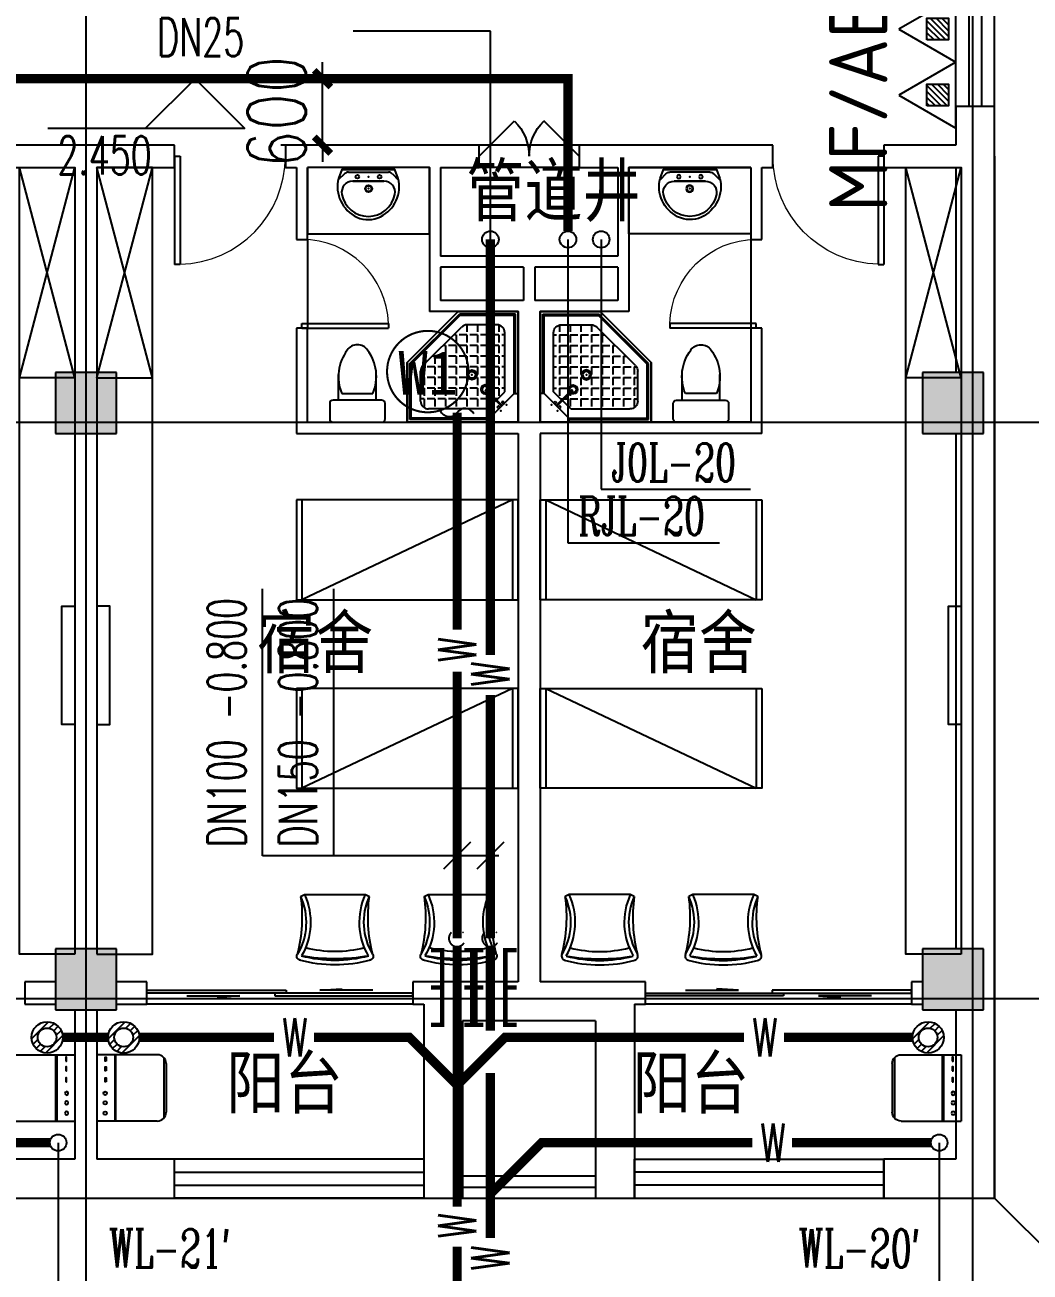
# Model space of a CAD drawing. Extents: x 0 to 2838408, y -923048 to 203859.
# Drawn here: x 2443367 to 2452437, y -269960 to -258707 of the extents above; entities that cross this region are included whole.
import ezdxf

# ---------------------------------------------------------------- set-up
doc = ezdxf.new("R2010")
doc.units = 0
doc.header["$LTSCALE"] = 1000
doc.linetypes.add('DASH', pattern=[0.35, 0.25, -0.1])
for name, color, linetype in [('A-Fixt', 81, 'Continuous'), ('CLAYER', 7, 'Continuous'), ('COLUMN', 9, 'Continuous'), ('DIM_污水', 3, 'Continuous'), ('DIM_消防', 3, 'Continuous'), ('DIM_热回水', 3, 'Continuous'), ('DIM_热给水', 3, 'Continuous'), ('DIM_给水', 3, 'Continuous'), ('DOOR_FIRE', 4, 'Continuous'), ('DOTE', 8, 'Continuous'), ('E2-栏杆', 92, 'Continuous'), ('EQUIP_地漏', 7, 'Continuous'), ('EQUIP_污水', 7, 'Continuous'), ('EQUIP_灭火器', 7, 'Continuous'), ('GROUND', 2, 'Continuous'), ('PIPE-污水', 2, 'DASH'), ('PIPE-热回水', 4, 'Continuous'), ('PUB_HATCH', 8, 'Continuous'), ('PUB_TEXT', 7, 'Continuous'), ('TEXT_污水', 7, 'Continuous'), ('TEXT_灭火器', 7, 'Continuous'), ('TEXT_热回水', 7, 'Continuous'), ('TWT_DIM', 3, 'Continuous'), ('TWT_TEXT', 7, 'Continuous'), ('VALVE_污水', 7, 'Continuous'), ('VPIPE-污水', 2, 'Continuous'), ('VPIPE-热给水', 5, 'Continuous'), ('VPIPE-给水', 3, 'Continuous'), ('WALL', 9, 'Continuous'), ('WINDOW', 4, 'Continuous'), ('XREF', 8, 'Continuous'), ('洁具', 213, 'Continuous'), ('配景', 3, 'Continuous')]:
    doc.layers.add(name, color=color, linetype=linetype)
doc.styles.add('_TCH_DIM_T3', font='SIMPLEX', dxfattribs={"width": 0.75, "bigfont": 'HZTXT'})
doc.styles.add('_TWT_DIM_ELE', font='SIMPLEX', dxfattribs={"width": 0.8, "height": 2.3, "bigfont": 'HZTXT'})
doc.styles.add('_TWT_PIPEDN', font='SIMPLEX', dxfattribs={"width": 0.8, "height": 2.3, "bigfont": 'HZTXT'})
doc.styles.add('_TWT_PIPETEXT', font='SIMPLEX', dxfattribs={"width": 0.8, "height": 2.3, "bigfont": 'HZTXT'})
doc.styles.add('_TWT_SERIAL', font='COMPLEX', dxfattribs={"width": 0.8, "height": 2.3, "bigfont": 'HZTXT'})
doc.styles.get("Standard").update_dxf_attribs({"font": 'geniso.shx', "bigfont": 'hztxt.shx'})
doc.styles.add('黑体', font='')
doc.styles.get('黑体').set_extended_font_data('SimHei')
doc.dimstyles.new('_TWT_ARCH&&150', dxfattribs={"dimtxt": 525, "dimasz": 150, "dimexe": 375, "dimexo": 450, "dimgap": 150, "dimtad": 1, "dimdec": 0, "dimzin": 0, "dimdsep": 46, "dimtxsty": '_TCH_DIM_T3', "dimblk": 'ARCHTICK', "dimcen": 0.09, "dimclrt": 7, "dimazin": 2, "dimtfac": 1, "dimtdec": 0, "dimtix": 1, "dimtmove": 2, "dimatfit": 3, "dimfxl": 1, "dimtolj": 1, "dimtzin": 0, "dimarcsym": 0})

# ---------------------------------------------------------------- blocks, each defined once
blk = doc.blocks.new('1F平面-CAD导入_dwg_Drawing4_t3_dwg_$plan$00001613-474159-1F-927810-1F')
at = {"layer": '洁具'}
for p, q in [((-30, 250), (-170, 250)), ((-200, 170), (-430, 170)), ((-260, -140), (-260, 140)), ((-200, -170), (-200, -220)), ((-170, -250), (-30, -250))]:
    blk.add_line(p, q, dxfattribs=at)
for points in [[(-200, 220), (-200, 170), (-200, -170), (-430, -170)], [(0, -220), (0, 220)]]:
    blk.add_lwpolyline(points, dxfattribs=at)
for centre, radius, start, end in [((-170, 220), 30, 90, 180), ((-30, 220), 30, 0, 90), ((-413, -227), 398, 67.4505, 126.6381), ((-590, 0), 110, 123.4509, 236.5491), ((-413, 227), 398, 233.3619, 292.5495), ((-170, -220), 30, 180, 270), ((-30, -220), 30, 270, 0)]:
    blk.add_arc(centre, radius, start, end, dxfattribs=at)
blk = doc.blocks.new('$lvtry$00000169')
at = {"color": 0}
for p, q in [((259, -36), (259, 0)), ((259, -36), (36, -259)), ((259, -24), (976, -24)), ((259, -36), (964, -36)), ((964, -36), (976, -24)), ((964, -36), (964, -525)), ((976, -24), (976, -530)), ((276, -120), (120, -276)), ((144, -151), (291, -298)), ((151, -144), (298, -291)), ((183, -213), (205, -213)), ((220, -213), (243, -213)), ((270, -213), (270, -143)), ((270, -213), (340, -213)), ((276, -120), (808, -120)), ((366, -213), (366, -143)), ((366, -213), (436, -213)), ((462, -213), (462, -143)), ((462, -213), (532, -213)), ((558, -213), (558, -143)), ((558, -213), (628, -213)), ((655, -213), (655, -143)), ((655, -213), (725, -213)), ((751, -213), (751, -143)), ((751, -213), (821, -213)), ((847, -213), (847, -143)), ((847, -213), (880, -213)), ((880, -192), (880, -460)), ((36, -259), (0, -259)), ((24, -259), (24, -976)), ((36, -259), (36, -964)), ((120, -276), (120, -808)), ((120, -309), (147, -309)), ((173, -309), (173, -239)), ((173, -309), (243, -309)), ((173, -405), (173, -335)), ((270, -263), (270, -239)), ((270, -405), (270, -335)), ((334, -309), (340, -309)), ((366, -309), (366, -239)), ((366, -309), (436, -309)), ((366, -405), (366, -335)), ((462, -309), (462, -239)), ((462, -309), (532, -309)), ((462, -405), (462, -335)), ((558, -309), (558, -239)), ((558, -309), (628, -309)), ((558, -405), (558, -335)), ((655, -309), (655, -239)), ((655, -309), (725, -309)), ((655, -405), (655, -335)), ((751, -309), (751, -239)), ((751, -309), (821, -309)), ((751, -405), (751, -335)), ((847, -309), (847, -239)), ((847, -309), (880, -309)), ((847, -405), (847, -335)), ((120, -405), (147, -405)), ((173, -405), (243, -405)), ((173, -501), (173, -431)), ((270, -405), (340, -405)), ((270, -501), (270, -431)), ((366, -405), (379, -405)), ((366, -501), (366, -431)), ((462, -405), (532, -405)), ((462, -501), (462, -431)), ((558, -405), (628, -405)), ((558, -501), (558, -431)), ((655, -405), (725, -405)), ((655, -501), (655, -431)), ((751, -405), (821, -405)), ((751, -501), (751, -431)), ((847, -405), (880, -405)), ((847, -501), (847, -431)), ((120, -501), (147, -501)), ((173, -501), (243, -501)), ((173, -598), (173, -528)), ((270, -501), (340, -501)), ((270, -598), (270, -528)), ((366, -501), (436, -501)), ((366, -598), (366, -528)), ((462, -501), (532, -501)), ((462, -598), (462, -528)), ((859, -511), (511, -859)), ((964, -525), (525, -964)), ((976, -530), (530, -976)), ((558, -501), (628, -501)), ((558, -598), (558, -528)), ((655, -501), (725, -501)), ((655, -598), (655, -528)), ((751, -501), (821, -501)), ((751, -598), (751, -528)), ((847, -501), (867, -501)), ((964, -525), (976, -530)), ((120, -598), (147, -598)), ((173, -598), (243, -598)), ((173, -694), (173, -624)), ((270, -598), (340, -598)), ((270, -694), (270, -624)), ((366, -598), (436, -598)), ((366, -694), (366, -624)), ((462, -598), (532, -598)), ((462, -694), (462, -624)), ((558, -598), (628, -598)), ((558, -694), (558, -624)), ((655, -598), (725, -598)), ((655, -694), (655, -624)), ((751, -598), (773, -598)), ((120, -694), (147, -694)), ((173, -694), (243, -694)), ((173, -790), (173, -720)), ((270, -694), (340, -694)), ((270, -790), (270, -720)), ((366, -694), (436, -694)), ((366, -790), (366, -720)), ((462, -694), (532, -694)), ((462, -790), (462, -720)), ((558, -694), (628, -694)), ((558, -790), (558, -720)), ((655, -694), (676, -694)), ((120, -790), (147, -790)), ((173, -790), (243, -790)), ((173, -878), (173, -816)), ((192, -880), (460, -880)), ((270, -790), (340, -790)), ((270, -880), (270, -816)), ((366, -790), (436, -790)), ((366, -880), (366, -816)), ((462, -790), (532, -790)), ((462, -880), (462, -816)), ((558, -790), (580, -790)), ((36, -964), (24, -976)), ((24, -976), (530, -976)), ((36, -964), (525, -964)), ((525, -964), (530, -976))]:
    blk.add_line(p, q, dxfattribs=at)
blk.add_lwpolyline([(0, 0), (0, -1000), (540, -1000), (1000, -540), (1000, 0)], close=True)
for points in [[(0, 0), (0, -1000)], [(0, 0), (1000, 0)], [(1000, 0), (1000, -540)], [(136, -190), (148, -178), (132, -162), (121, -174)], [(190, -136), (178, -148), (162, -132), (174, -121)], [(1000, -540), (540, -1000)], [(0, -1000), (540, -1000)]]:
    blk.add_lwpolyline(points, close=True, dxfattribs=at)
for radius in [43.8, 31.1]:
    blk.add_circle((416, -428), radius, dxfattribs=at)
for centre, radius, start, end in [((808, -192), 72, 0, 90), ((296, -296), 40.6, 142.583, 128.4197), ((296, -296), 28.6, 145.828, 125.6599), ((808, -460), 72, 315, 0), ((192, -808), 72, 180, 270), ((460, -808), 72, 270, 315)]:
    blk.add_arc(centre, radius, start, end, dxfattribs=at)
for p in [(156, -102, 0), (103, -156, 0), (416, -428, 0)]:
    blk.add_point(p, dxfattribs=at)
blk = doc.blocks.new('$lvtry$00000178')
at = {"color": 0}
for p, q in [((-238, 0), (238, 0)), ((-214, -36), (-272, -91)), ((-180, -23), (180, -23)), ((-142, -105), (140, -105)), ((140, -105), (-142, -105)), ((216, -37), (268, -91))]:
    blk.add_line(p, q, dxfattribs=at)
blk.add_lwpolyline([(-104, -430, 0.224698), (110, -425, 0.348046), (269, -79), (239, 0), (-241, 0), (-271, -79, 0.356844)], format="xyb", close=True, dxfattribs=at)
for centre, radius in [((-100, -65), 16.3), ((100, -65), 16.3), ((1, -172), 31.6)]:
    blk.add_circle(centre, radius, dxfattribs=at)
at = {"color": 0, "lineweight": 13}
blk.add_circle((1, -172), 23, dxfattribs=at)
at = {"color": 0}
for centre, radius, start, end in [((-142, -205), 100, 90, 190.5602), ((-180, -73), 50, 90, 133.181), ((140, -205), 100, 349.4398, 90), ((180, -73), 50, 44.5607, 90), ((-1, -179), 243, 190.5602, 349.4398)]:
    blk.add_arc(centre, radius, start, end, dxfattribs=at)
for p in [(0, -65), (1, -172)]:
    blk.add_point(p, dxfattribs=at)
blk = doc.blocks.new('A$C70365C93')
at = {"layer": '洁具'}
blk.add_lwpolyline([(-1900, 2300), (-1900, 1700), (-800, 1700), (-800, 2300)], close=True, dxfattribs=at)
blk.add_blockref('$lvtry$00000178', (-1350, 2280), dxfattribs=at)
at = {"layer": '洁具', "rotation": 180}
blk.add_blockref('$lvtry$00000169', (0, 0), dxfattribs=at)
at = {"layer": '洁具', "extrusion": (0, 0, -1), "xscale": -1, "zscale": -1, "rotation": 90}
blk.add_blockref('1F平面-CAD导入_dwg_Drawing4_t3_dwg_$plan$00001613-474159-1F-927810-1F', (1450, 0), dxfattribs=at)
blk = doc.blocks.new('单人床')
at = {"layer": 'A-Fixt'}
for p, q in [((47774, 13973), (48674, 13973)), ((47774, 12073), (48674, 13973)), ((47774, 12073), (48674, 12073))]:
    blk.add_line(p, q, dxfattribs=at)
blk.add_lwpolyline([(47774, 14023), (48674, 14023), (48674, 12023), (47774, 12023), (47774, 14023)], dxfattribs=at)
blk = doc.blocks.new('CH_AP01')
for p, q in [((-311, 17), (-275, 0)), ((-275, 0), (275, 0)), ((275, 0), (311, 17))]:
    blk.add_line(p, q)
for centre, radius, start, end in [((-307, 555), 37.8, 100.1859, 202.8359), ((0, -579), 1213, 74.7104, 105.2896), ((0, -579), 1173, 75.0287, 104.9713), ((0, -1278), 1857, 80.611, 99.389), ((307, 555), 37.8, 337.1641, 79.8141), ((-1658, 202), 1360, 352.1659, 14.4283), ((-824, 250), 563, 335.5038, 31.0903), ((-824, 250), 603, 335.5038, 30.2691), ((0, -579), 1093, 75.8767, 104.1233), ((824, 250), 603, 149.7309, 204.4962), ((824, 250), 563, 148.9097, 204.4962), ((1658, 202), 1360, 165.5717, 187.8341)]:
    blk.add_arc(centre, radius, start, end)
blk = doc.blocks.new('A$C61295E98')
at = {"color": 3}
for p, q in [((544, 598), (0, 598)), ((0, 598), (0, 0)), ((161, 598), (161, 0)), ((170, 0), (170, 598)), ((603, 572), (603, 26)), ((624, 518), (624, 80)), ((544, 0), (0, 0))]:
    blk.add_line(p, q, dxfattribs=at)
for points in [[(82, 540), (75, 540), (75, 577), (82, 577)], [(82, 453), (75, 453), (75, 490), (82, 490)], [(82, 353), (75, 353), (75, 389), (82, 389)]]:
    blk.add_lwpolyline(points, close=True, dxfattribs=at)
for centre in [(74, 250), (74, 164), (74, 71)]:
    blk.add_circle(centre, 15.7, dxfattribs=at)
for centre, start, end in [((544, 518), 360, 90), ((544, 80), 270, 0)]:
    blk.add_arc(centre, 80, start, end, dxfattribs=at)
blk = doc.blocks.new('宿舍')
at = {"layer": 'A-Fixt'}
for p, q in [((47854, 13802), (48354, 15702)), ((48354, 13802), (47854, 15702)), ((47854, 13802), (48354, 13802))]:
    blk.add_line(p, q, dxfattribs=at)
for points in [[(47854, 8602), (48354, 8602), (48354, 15702), (47854, 15702)], [(47854, 10676), (47970, 10676), (47970, 11743), (47854, 11743)]]:
    blk.add_lwpolyline(points, close=True, dxfattribs=at)
at = {"xscale": -1, "rotation": 90}
for p in [(63677, 60475), (63677, 58775)]:
    blk.add_blockref('单人床', p, dxfattribs=at)
at = {"layer": 'A-Fixt', "xscale": -1, "rotation": 180}
for p in [(50002, 9140), (51117, 9140)]:
    blk.add_blockref('CH_AP01', p, dxfattribs=at)
at = {"layer": '配景', "color": 252}
blk.add_blockref('A$C61295E98', (47854, 7097), dxfattribs=at)
blk = doc.blocks.new('$DorLib2D$00000116')
at = {"color": 0}
for p, q in [((-0.5, 0), (-0.146, 0.354)), ((0.5, 0), (0.146, 0.354))]:
    blk.add_line(p, q, dxfattribs=at)
for centre, start, end in [((-0.5, 0), 0, 45), ((0.5, 0), 135, 180)]:
    blk.add_arc(centre, 0.5, start, end, dxfattribs=at)
blk = doc.blocks.new('$WINLIB2D$00000001')
at = {"color": 0}
for points in [[(-0.5, 0.5), (-0.5, -0.5)], [(-0.5, 0.5), (0.5, 0.5)], [(0.5, -0.5), (0.5, 0.5)], [(0.5, 0.1667), (-0.5, 0.1667)], [(0.5, -0.1667), (-0.5, -0.1667)], [(-0.5, -0.5), (0.5, -0.5)]]:
    blk.add_lwpolyline(points, dxfattribs=at)
blk = doc.blocks.new('$DorLib2D$00000131')
at = {"color": 0, "linetype": 'Continuous'}
for p, q in [((0.15, 0.125), (0.2319, 0.1973)), ((0.2319, 0.1973), (0.2319, 0.125)), ((-0.5, 0.125), (-0.5, 0)), ((0.0192, 0.125), (-0.5, 0.125)), ((0.0192, 0), (0.0192, 0.125)), ((0.35, 0.125), (0.15, 0.125)), ((-0.5, 0), (0.0192, 0)), ((-0.024, 0), (0.5, 0)), ((-0.024, -0.125), (-0.024, 0)), ((0.5, 0), (0.5, -0.125)), ((-0.35, -0.125), (-0.15, -0.125)), ((-0.2319, -0.1973), (-0.2319, -0.125)), ((-0.15, -0.125), (-0.2319, -0.1973)), ((0.5, -0.125), (-0.024, -0.125))]:
    blk.add_line(p, q, dxfattribs=at)
blk = doc.blocks.new('$DorLib2D$00000001')
for p, q in [((0.45, 0.975), (0.5, 0.975)), ((0.45, 0), (0.45, 0.975)), ((0.5, 0), (0.5, 0.975)), ((0.5, 0), (0.45, 0))]:
    blk.add_line(p, q)
at = {"lineweight": 13}
blk.add_arc((0.475, 0), 0.975, 91.4693, 180, dxfattribs=at)
blk = doc.blocks.new('1F1')
at = {"layer": 'PUB_HATCH'}
for points in [[(2444191.7, -261842.2), (2443641.7, -261842.2), (2443641.7, -262392.2), (2444191.7, -262392.2)], [(2452016.7, -261842.2), (2451466.7, -261842.2), (2451466.7, -262392.2), (2452016.7, -262392.2)], [(2444191.7, -267042.2), (2443641.7, -267042.2), (2443641.7, -267592.2), (2444191.7, -267592.2)], [(2452016.7, -267042.2), (2451466.7, -267042.2), (2451466.7, -267592.2), (2452016.7, -267592.2)]]:
    blk.add_hatch(color=256, dxfattribs=at).paths.add_polyline_path(points)
at = {"layer": 'COLUMN'}
for p, q in [((2444191.7, -261842.2), (2443641.7, -261842.2)), ((2443641.7, -261842.2), (2443641.7, -262392.2)), ((2444191.7, -262392.2), (2444191.7, -261842.2)), ((2452016.7, -261842.2), (2451466.7, -261842.2)), ((2451466.7, -261842.2), (2451466.7, -262392.2)), ((2452016.7, -262392.2), (2452016.7, -261842.2)), ((2443641.7, -262392.2), (2444191.7, -262392.2)), ((2451466.7, -262392.2), (2452016.7, -262392.2)), ((2444191.7, -267042.2), (2443641.7, -267042.2)), ((2443641.7, -267042.2), (2443641.7, -267592.2)), ((2444191.7, -267592.2), (2444191.7, -267042.2)), ((2452016.7, -267042.2), (2451466.7, -267042.2)), ((2451466.7, -267042.2), (2451466.7, -267592.2)), ((2452016.7, -267592.2), (2452016.7, -267042.2)), ((2443641.7, -267592.2), (2444191.7, -267592.2)), ((2451466.7, -267592.2), (2452016.7, -267592.2))]:
    blk.add_line(p, q, dxfattribs=at)
at = {"layer": 'DOOR_FIRE'}
for p, q in [((2448366.7, -259792.2), (2447466.7, -259792.2)), ((2448366.7, -259992.2), (2447466.7, -259992.2))]:
    blk.add_line(p, q, dxfattribs=at)
at = {"layer": 'DOTE'}
for p, q in [((2443916.7, -187892.2), (2443916.7, -271092.2)), ((2451916.7, -187892.2), (2451916.7, -271092.2)), ((2343216.7, -262292.2), (2453916.7, -262292.2)), ((2343216.7, -267492.2), (2453916.7, -267492.2))]:
    blk.add_line(p, q, dxfattribs=at)
at = {"layer": 'E2-栏杆'}
for points in [[(2447316.7, -269092.2), (2448516.7, -269092.2)], [(2447316.7, -269192.2), (2448516.7, -269192.2)]]:
    blk.add_lwpolyline(points, dxfattribs=at)
at = {"layer": 'GROUND'}
for p, q in [((2452116.7, -269292.2), (2452116.7, -189692.2)), ((2439316.7, -269292.2), (2452116.7, -269292.2)), ((2452116.7, -269292.2), (2453316.7, -270492.2))]:
    blk.add_line(p, q, dxfattribs=at)
at = {"layer": 'WALL'}
for p, q in [((2452116.7, -259442.2), (2451766.7, -259442.2)), ((2451766.7, -259442.2), (2451766.7, -259792.2)), ((2452116.7, -259892.2), (2452116.7, -259442.2)), ((2443916.7, -259792.2), (2443116.7, -259792.2)), ((2444716.7, -259792.2), (2443916.7, -259792.2)), ((2444716.7, -259992.2), (2444716.7, -259792.2)), ((2445816.7, -259792.2), (2445716.7, -259792.2)), ((2445716.7, -259792.2), (2445716.7, -259992.2)), ((2447016.7, -259792.2), (2445816.7, -259792.2)), ((2447466.7, -259792.2), (2447016.7, -259792.2)), ((2447466.7, -259992.2), (2447466.7, -259792.2)), ((2448816.7, -259792.2), (2448366.7, -259792.2)), ((2448366.7, -259792.2), (2448366.7, -259992.2)), ((2450016.7, -259792.2), (2448816.7, -259792.2)), ((2450116.7, -259792.2), (2450016.7, -259792.2)), ((2450116.7, -259992.2), (2450116.7, -259792.2)), ((2451766.7, -259792.2), (2451116.7, -259792.2)), ((2451116.7, -259792.2), (2451116.7, -259992.2)), ((2452116.7, -259892.2), (2452116.7, -262117.2)), ((2443116.7, -259992.2), (2443816.7, -259992.2)), ((2443816.7, -259992.2), (2443816.7, -261842.2)), ((2444016.7, -259992.2), (2444716.7, -259992.2)), ((2444016.7, -259992.2), (2444016.7, -261842.2)), ((2445716.7, -259992.2), (2445816.7, -259992.2)), ((2445816.7, -259992.2), (2445816.7, -260642.2)), ((2447016.7, -259992.2), (2445916.7, -259992.2)), ((2445916.7, -260642.2), (2445916.7, -259992.2)), ((2447016.7, -259992.2), (2447016.7, -260792.2)), ((2447116.7, -259992.2), (2447466.7, -259992.2)), ((2447116.7, -259992.2), (2447116.7, -260792.2)), ((2448366.7, -259992.2), (2448716.7, -259992.2)), ((2448716.7, -259992.2), (2448716.7, -260792.2)), ((2449916.7, -259992.2), (2448816.7, -259992.2)), ((2448816.7, -259992.2), (2448816.7, -260792.2)), ((2449916.7, -259992.2), (2449916.7, -260642.2)), ((2450016.7, -259992.2), (2450116.7, -259992.2)), ((2450016.7, -260642.2), (2450016.7, -259992.2)), ((2451116.7, -259992.2), (2451766.7, -259992.2)), ((2451766.7, -259992.2), (2451766.7, -261842.2)), ((2445816.7, -260642.2), (2445916.7, -260642.2)), ((2449916.7, -260642.2), (2450016.7, -260642.2)), ((2447016.7, -260792.2), (2447016.7, -261292.2)), ((2447916.7, -260792.2), (2447116.7, -260792.2)), ((2448716.7, -260792.2), (2447916.7, -260792.2)), ((2448816.7, -260792.2), (2448816.7, -261292.2)), ((2447866.7, -260892.2), (2447116.7, -260892.2)), ((2447116.7, -260892.2), (2447116.7, -261192.2)), ((2447866.7, -260892.2), (2447866.7, -261192.2)), ((2448716.7, -260892.2), (2447966.7, -260892.2)), ((2447966.7, -260892.2), (2447966.7, -261192.2)), ((2448716.7, -260892.2), (2448716.7, -261192.2)), ((2447866.7, -261192.2), (2447116.7, -261192.2)), ((2448716.7, -261192.2), (2447966.7, -261192.2)), ((2447816.7, -261292.2), (2447016.7, -261292.2)), ((2447816.7, -261292.2), (2447816.7, -262292.2)), ((2448016.7, -261292.2), (2448016.7, -262292.2)), ((2448816.7, -261292.2), (2448016.7, -261292.2)), ((2445916.7, -261442.2), (2445816.7, -261442.2)), ((2445816.7, -261442.2), (2445816.7, -262392.2)), ((2445916.7, -262292.2), (2445916.7, -261442.2)), ((2450016.7, -261442.2), (2449916.7, -261442.2)), ((2449916.7, -261442.2), (2449916.7, -262292.2)), ((2450016.7, -262392.2), (2450016.7, -261442.2)), ((2452116.7, -262117.2), (2452116.7, -267492.2)), ((2445916.7, -262292.2), (2447816.7, -262292.2)), ((2449916.7, -262292.2), (2448016.7, -262292.2)), ((2443816.7, -262392.2), (2443816.7, -267042.2)), ((2444016.7, -262392.2), (2444016.7, -267042.2)), ((2445816.7, -262392.2), (2447816.7, -262392.2)), ((2447816.7, -262392.2), (2447816.7, -267342.2)), ((2450016.7, -262392.2), (2448016.7, -262392.2)), ((2448016.7, -262392.2), (2448016.7, -267342.2)), ((2451766.7, -262392.2), (2451766.7, -267042.2)), ((2443641.7, -267342.2), (2443366.7, -267342.2)), ((2443366.7, -267342.2), (2443366.7, -267542.2)), ((2444466.7, -267342.2), (2444191.7, -267342.2)), ((2444466.7, -267542.2), (2444466.7, -267342.2)), ((2447216.7, -267342.2), (2446866.7, -267342.2)), ((2446866.7, -267342.2), (2446866.7, -267542.2)), ((2447816.7, -267342.2), (2447216.7, -267342.2)), ((2448616.7, -267342.2), (2448016.7, -267342.2)), ((2448966.7, -267342.2), (2448616.7, -267342.2)), ((2448966.7, -267542.2), (2448966.7, -267342.2)), ((2451466.7, -267342.2), (2451366.7, -267342.2)), ((2451366.7, -267342.2), (2451366.7, -267542.2)), ((2443366.7, -267542.2), (2443641.7, -267542.2)), ((2444191.7, -267542.2), (2444466.7, -267542.2)), ((2446866.7, -267542.2), (2446966.7, -267542.2)), ((2446966.7, -267542.2), (2446966.7, -268942.2)), ((2448866.7, -267542.2), (2448866.7, -268942.2)), ((2448866.7, -267542.2), (2448966.7, -267542.2)), ((2451366.7, -267542.2), (2451466.7, -267542.2)), ((2452116.7, -267492.2), (2452116.7, -269292.2)), ((2443816.7, -267592.2), (2443816.7, -268942.2)), ((2444016.7, -267592.2), (2444016.7, -268942.2)), ((2447316.7, -267692.2), (2447316.7, -269292.2)), ((2447916.7, -267692.2), (2447316.7, -267692.2)), ((2448516.7, -267692.2), (2447916.7, -267692.2)), ((2448516.7, -267692.2), (2448516.7, -269292.2)), ((2451766.7, -267592.2), (2451766.7, -268942.2)), ((2443816.7, -268942.2), (2443116.7, -268942.2)), ((2444716.7, -268942.2), (2444016.7, -268942.2)), ((2444716.7, -269292.2), (2444716.7, -268942.2)), ((2446966.7, -268942.2), (2446966.7, -269292.2)), ((2448866.7, -269292.2), (2448866.7, -268942.2)), ((2451766.7, -268942.2), (2451116.7, -268942.2)), ((2451116.7, -268942.2), (2451116.7, -269292.2)), ((2443116.7, -269292.2), (2443916.7, -269292.2)), ((2443916.7, -269292.2), (2444716.7, -269292.2)), ((2446966.7, -269292.2), (2447316.7, -269292.2)), ((2448516.7, -269292.2), (2448866.7, -269292.2)), ((2451116.7, -269292.2), (2452116.7, -269292.2))]:
    blk.add_line(p, q, dxfattribs=at)
at = {"layer": 'WINDOW'}
for p, q in [((2445916.7, -260642.2), (2445916.7, -261442.2)), ((2449916.7, -260642.2), (2449916.7, -261442.2)), ((2446866.7, -267542.2), (2444466.7, -267542.2)), ((2451366.7, -267542.2), (2448966.7, -267542.2))]:
    blk.add_line(p, q, dxfattribs=at)
at = {"xscale": -1}
for name, p in [('宿舍', (2491670.6, -275693.9)), ('A$C70365C93', (2448016.7, -262292.2)), ('宿舍', (2499670.6, -275693.9))]:
    blk.add_blockref(name, p, dxfattribs=at)
for name, p in [('宿舍', (2396162.9, -275693.9)), ('A$C70365C93', (2447816.7, -262292.2))]:
    blk.add_blockref(name, p)
at = {"layer": 'DOOR_FIRE', "xscale": 900, "yscale": -900, "zscale": 200, "rotation": 179.9999999994664}
blk.add_blockref('$DorLib2D$00000116', (2447916.7, -259892.2), dxfattribs=at)
at = {"layer": 'WINDOW'}
for name, p, xscale, yscale, zscale, rotation in [('$WINLIB2D$00000001', (2451941.7, -258742.2), -1400, 350, -1400, 270), ('$DorLib2D$00000001', (2445866.7, -261042.2), 800, 800, 800, 270), ('$DorLib2D$00000001', (2449966.7, -261042.2), 800, -800, 800, 270), ('$DorLib2D$00000131', (2445666.7, -267442.2), 2400, 200, 2400, 180), ('$DorLib2D$00000131', (2450166.7, -267442.2), -2400, 200, -2400, 180), ('$WINLIB2D$00000001', (2445841.7, -269117.2), 2249.999999993481, -350, 2249.999999993481, 180), ('$WINLIB2D$00000001', (2449991.7, -269117.2), -2249.999999993481, -350, -2249.999999993481, 180)]:
    blk.add_blockref(name, p, dxfattribs=dict(at, xscale=xscale, yscale=yscale, zscale=zscale, rotation=rotation))
at = {"layer": 'WINDOW', "yscale": -1000}
for p, xscale, zscale in [((2445216.7, -259892.2), -1000, -1000), ((2450616.7, -259892.2), 1000, 1000)]:
    blk.add_blockref('$DorLib2D$00000001', p, dxfattribs=dict(at, xscale=xscale, zscale=zscale))
at = {"layer": 'CLAYER'}
blk.add_text('管道井', height=525, dxfattribs=at).set_placement((2447349.1, -260479.2))
at = {"layer": 'PUB_TEXT'}
for s, p in [('宿舍', (2445460.1, -264556)), ('宿舍', (2448922, -264556)), ('阳台', (2445184.3, -268530.2)), ('阳台', (2448851.3, -268530.2))]:
    blk.add_text(s, height=525, dxfattribs=at).set_placement(p)
blk = doc.blocks.new('_ArchTick')
at = {"color": 0, "linetype": 'ByBlock', "const_width": 0.4}
blk.add_lwpolyline([(-0.5, -0.5), (0.5, 0.5)], dxfattribs=at)
blk = doc.blocks.new('*D2989')
at = {"layer": 'Defpoints', "color": 0, "linetype": 'ByBlock', "transparency": 16777216}
for p in [(2446052, -259192), (2446440, -259192), (2446440, -259792)]:
    blk.add_point(p, dxfattribs=at)
at = {"layer": 'TWT_DIM', "color": 0, "linetype": 'ByBlock', "lineweight": -2, "transparency": 16777216}
for p, q in [((2446052, -259192), (2446052, -259042)), ((2445990, -259192), (2445677, -259192)), ((2446052, -259792), (2446052, -259192)), ((2445990, -259792), (2445677, -259792)), ((2446052, -259792), (2446052, -259942))]:
    blk.add_line(p, q, dxfattribs=at)
at = {"layer": 'TWT_DIM', "color": 0, "linetype": 'ByBlock', "lineweight": -2, "transparency": 16777216, "xscale": 150, "yscale": 150, "zscale": 150}
for p, rotation in [((2446052, -259192), 270), ((2446052, -259792), 90)]:
    blk.add_blockref('_ArchTick', p, dxfattribs=dict(at, rotation=rotation))
at = {"layer": 'TWT_DIM', "color": 7, "linetype": 'ByBlock', "transparency": 16777216, "insert": (2445639, -259492), "char_height": 525, "attachment_point": 5, "rotation": 90, "style": '_TCH_DIM_T3'}
blk.add_mtext('\\A1;600', dxfattribs=at)
blk = doc.blocks.new('$VALVE$00000547')
at = {"const_width": 30}
for points in [[(0, 100), (-250, 100), (-250, 175)], [(0, 100), (0, 175)], [(0, 100), (250, 100), (250, 175)], [(-250, -175), (-250, -100), (0, -100)], [(0, -175), (0, -100)], [(250, -175), (250, -100), (0, -100)]]:
    blk.add_lwpolyline(points, dxfattribs=at)
blk = doc.blocks.new('$TwtSys$00000132')
at = {"elevation": 0}
blk.add_lwpolyline([(6.9, -100.6, -0.575183), (0.2, 0, 0.604745), (-10.9, 100.6, 16.924828)], format="xyb", dxfattribs=at)
blk = doc.blocks.new('$TwtSys$00000543')
for p, q in [((-93.6, -8.5), (8.5, 93.6)), ((12.5, 55), (41.7, 84.2)), ((-8.5, -93.6), (93.6, 8.5)), ((39.9, 39.9), (66.5, 66.5)), ((55, 12.5), (84.2, 41.7)), ((-84.2, -41.7), (-55, -12.5)), ((-66.5, -66.5), (-39.9, -39.9)), ((-41.7, -84.2), (-12.5, -55))]:
    blk.add_line(p, q)
for radius in [94, 56.4]:
    blk.add_circle((0, 0), radius)
blk = doc.blocks.new('$TwtSys$00000546')
h = blk.add_hatch()
h.set_pattern_fill('ANSI31', color=256, scale=200, style=0)
h.set_pattern_definition([(45, (-38543.802, -6670.83), (-17.67767, 17.67767), [])])
h.paths.add_polyline_path([(-64.9, 173.7), (64.9, 173.7), (64.9, 43.9), (-64.9, 43.9)])
for points in [[(0, 343.6), (-198.4, 0), (198.4, 0)], [(-64.9, 173.7), (64.9, 173.7), (64.9, 43.9), (-64.9, 43.9)]]:
    blk.add_lwpolyline(points, close=True)

msp = doc.modelspace()

# ---------------------------------------------------------------- hatches: boundary and pattern name
at = {"layer": 'PIPE-污水'}
for points in [[(2446836, -267842.2), (2446836, -267800.9), (2446853.1, -267800.9)], [(2446836, -267842.2), (2446865.2, -267813), (2446853.1, -267800.9)], [(2447697.5, -267842.2), (2447668.3, -267813), (2447680.4, -267800.9)], [(2447697.5, -267842.2), (2447697.5, -267800.9), (2447680.4, -267800.9)], [(2448030.2, -268792.2), (2448001, -268763), (2448013.1, -268750.9)], [(2448030.2, -268792.2), (2448030.2, -268750.9), (2448013.1, -268750.9)]]:
    msp.add_hatch(color=256, dxfattribs=at).paths.add_polyline_path(points)
at = {"layer": 'PIPE-热回水'}
for points in [[(2448266.7, -259192.2), (2448266.7, -259150.9), (2448308, -259150.9)], [(2448266.7, -259192.2), (2448308, -259192.2), (2448308, -259150.9)]]:
    msp.add_hatch(color=256, dxfattribs=at).paths.add_polyline_path(points)

# ---------------------------------------------------------------- linework, layer by layer
at = {"layer": 'DIM_污水'}
for p, q in [((2447566.7, -258763.4), (2446329.6, -258763.4)), ((2447566.7, -260642.2, -800), (2447566.7, -258763.4))]:
    msp.add_line(p, q, dxfattribs=at)
at = {"layer": 'DIM_污水', "linetype": 'ByBlock'}
for p, q in [((2445509.3, -266203.6), (2445509.3, -263795.7)), ((2446154.3, -266203.6), (2446154.3, -263795.7)), ((2447388.7, -266081.7), (2447144.8, -266325.6)), ((2447688.7, -266081.7), (2447444.8, -266325.6)), ((2446154.3, -266203.6), (2445509.3, -266203.6)), ((2447641.7, -266203.6), (2446154.3, -266203.6)), ((2443666.7, -268792.2), (2443666.7, -270122.6)), ((2451616.7, -268792.2), (2451616.7, -270122.6))]:
    msp.add_line(p, q, dxfattribs=at)
at = {"layer": 'DIM_消防', "const_width": 18.4, "elevation": 0}
msp.add_lwpolyline([(2447369.3, -261834.8, -1), (2446634.3, -261834.8, -1)], format="xyb", close=True, dxfattribs=at)
at = {"layer": 'DIM_热回水', "linetype": 'ByBlock'}
for p, q in [((2444901.9, -259192.2), (2444451.9, -259642.2)), ((2445186.6, -259192.2), (2444451.9, -259192.2)), ((2444901.9, -259192.2), (2445351.9, -259642.2)), ((2445351.9, -259642.2), (2443571.9, -259642.2))]:
    msp.add_line(p, q, dxfattribs=at)
at = {"layer": 'DIM_热给水'}
for p, q in [((2448266.7, -260642.2, 3000), (2448266.7, -263379.5)), ((2448266.7, -263379.5), (2449635.8, -263379.5))]:
    msp.add_line(p, q, dxfattribs=at)
at = {"layer": 'DIM_给水'}
for p, q in [((2448566.7, -260642.2, 3000), (2448566.7, -262896.5)), ((2448566.7, -262896.5), (2449915.4, -262896.5))]:
    msp.add_line(p, q, dxfattribs=at)
at = {"layer": 'PIPE-污水', "ltscale": 1.5, "const_width": 82.5}
for points in [[(2447566.7, -260642.2), (2447566.7, -264392.4)], [(2447266.7, -262205.8), (2447266.7, -264162.3)], [(2447266.7, -264543.6), (2447266.7, -266948.1)], [(2447566.7, -264752.6), (2447566.7, -266948.1)], [(2447266.7, -267023.1), (2447266.7, -268272.9)], [(2447566.7, -267023.1), (2447566.7, -267781.7)], [(2444116.9, -267842.2), (2443707.7, -267842.2)], [(2445614.1, -267842.2), (2444398.9, -267842.2)], [(2446836, -267842.2), (2445974.3, -267842.2)], [(2446836, -267842.2), (2447266.7, -268272.9)], [(2447266.7, -268272.9), (2447697.5, -267842.2)], [(2449856.9, -267842.2), (2447697.5, -267842.2)], [(2451375.7, -267842.2), (2450217.2, -267842.2)], [(2447566.7, -268164.2), (2447566.7, -269255.6)], [(2447266.7, -268272.9), (2447266.7, -269370.6)], [(2443591.7, -268792.2), (2440975.9, -268792.2)], [(2447566.7, -269255.6), (2448030.2, -268792.2)], [(2448030.2, -268792.2), (2449929.7, -268792.2)], [(2450290, -268792.2), (2451541.7, -268792.2)], [(2447566.7, -269255.6), (2447566.7, -269651.2)], [(2447266.7, -269730.9), (2447266.7, -270943.3)]]:
    msp.add_lwpolyline(points, dxfattribs=at)
at = {"layer": 'PIPE-污水'}
for centre in [(2447266.7, -266948.1), (2447566.7, -266948.1)]:
    msp.add_arc(centre, 75, 135, 45, dxfattribs=at)
at = {"layer": 'PIPE-热回水', "ltscale": 1.5, "const_width": 82.5}
for points in [[(2441916.7, -259192.2), (2448266.7, -259192.2)], [(2448266.7, -260567.2), (2448266.7, -259192.2)]]:
    msp.add_lwpolyline(points, dxfattribs=at)
at = {"layer": 'VPIPE-污水'}
for centre in [(2447566.7, -260642.2), (2443666.7, -268792.2), (2451616.7, -268792.2), (2451616.7, -268792.2)]:
    msp.add_circle(centre, 75, dxfattribs=at)
at = {"layer": 'VPIPE-热给水'}
msp.add_circle((2448266.7, -260642.2), 75, dxfattribs=at)
at = {"layer": 'VPIPE-给水'}
msp.add_circle((2448566.7, -260642.2), 75, dxfattribs=at)

# ---------------------------------------------------------------- block references
at = {"layer": 'EQUIP_地漏', "linetype": 'ByBlock', "xscale": 1.5, "yscale": 1.5, "zscale": 1.5}
for p in [(2443566.7, -267842.2), (2444257.9, -267842.2), (2451516.7, -267842.2)]:
    msp.add_blockref('$TwtSys$00000543', p, dxfattribs=at)
at = {"layer": 'EQUIP_污水', "xscale": 1.5, "yscale": -1.5, "zscale": 1.5, "rotation": 270}
msp.add_blockref('$TwtSys$00000132', (2447266.7, -262205.8), dxfattribs=at)
at = {"layer": 'EQUIP_灭火器', "xscale": 1.5, "yscale": 1.5, "zscale": 1.5, "rotation": 90}
for p in [(2451766.7, -258744.6), (2451766.7, -259339.8)]:
    msp.add_blockref('$TwtSys$00000546', p, dxfattribs=at)
at = {"layer": 'VALVE_污水', "xscale": 1.35, "yscale": -1.35, "zscale": 1.35}
for p, rotation in [((2447266.7, -267392.2), 270), ((2447566.7, -267392.2), 269.9999999999966)]:
    msp.add_blockref('$VALVE$00000547', p, dxfattribs=dict(at, rotation=rotation))
at = {"layer": 'XREF'}
msp.add_blockref('1F1', (0, 0), dxfattribs=at)

# ---------------------------------------------------------------- texts
at = {"layer": 'DIM_污水', "color": 7, "linetype": 'ByBlock', "style": '_TWT_PIPEDN', "width": 0.64}
for s, p in [('-0.800', (2445359.3, -264976.5)), ('-0.800', (2446004.3, -264976.5)), ('DN100', (2445359.3, -266128.6)), ('DN150', (2446004.3, -266128.6))]:
    msp.add_text(s, height=345, rotation=90, dxfattribs=at).set_placement(p)
at = {"layer": 'DIM_污水', "color": 7, "linetype": 'ByBlock', "style": '_TWT_SERIAL', "width": 0.64}
for s, p in [("WL-21'", (2444123.1, -269918.8)), ("WL-20'", (2450347.1, -269918.8))]:
    msp.add_text(s, height=345, dxfattribs=at).set_placement(p)
at = {"layer": 'DIM_热回水', "color": 7, "linetype": 'ByBlock', "style": '_TWT_DIM_ELE', "width": 0.64}
msp.add_text('2.450', height=345, dxfattribs=at).set_placement((2443659.4, -260056.2))
at = {"layer": 'DIM_热给水', "color": 7, "style": '_TWT_SERIAL', "width": 0.64}
msp.add_text('RJL-20', height=345, dxfattribs=at).set_placement((2448357.7, -263310.5))
at = {"layer": 'DIM_给水', "color": 7, "style": '_TWT_SERIAL', "width": 0.64}
msp.add_text('J0L-20', height=345, dxfattribs=at).set_placement((2448658.2, -262827.5))
at = {"layer": 'TEXT_污水', "style": '_TWT_PIPETEXT', "width": 0.64}
for p in [(2447439.2, -264458.1), (2447739.2, -264677.6), (2447439.2, -269655.9), (2447739.2, -269947)]:
    msp.add_text('W', height=345, rotation=90, dxfattribs=at).set_placement(p)
at = {"layer": 'TEXT_污水', "linetype": 'ByBlock', "style": '_TWT_PIPETEXT', "width": 0.64}
for p in [(2445689.1, -268014.7), (2449931.9, -268014.7), (2450004.7, -268964.7)]:
    msp.add_text('W', height=345, dxfattribs=at).set_placement(p)
at = {"layer": 'TEXT_灭火器'}
msp.add_text('MF/ABC5', height=525, rotation=90, dxfattribs=at).set_placement((2451148.2, -260391.8))
at = {"layer": 'TEXT_热回水', "style": '_TWT_PIPEDN', "width": 0.64}
msp.add_text('DN25', height=345, dxfattribs=at).set_placement((2444559.6, -258989.7))
at = {"layer": 'TWT_TEXT', "style": '黑体'}
msp.add_text('W1', height=394.3, dxfattribs=at).set_placement((2446735.8, -262042))

# ---------------------------------------------------------------- dimensions: what is measured, and where the dimension line sits
at = {"layer": 'TWT_DIM', "linetype": 'ByBlock'}
dim = msp.add_aligned_dim(p1=(2446440, -259792.2), p2=(2446440, -259192.2), distance=388.2, dimstyle='_TWT_ARCH&&150', dxfattribs=at)
dim.commit()
dim.dimension.update_dxf_attribs({"geometry": '*D2989', "text_midpoint": (2445639.2, -259492.2)})

doc.saveas('drawing.dxf')
